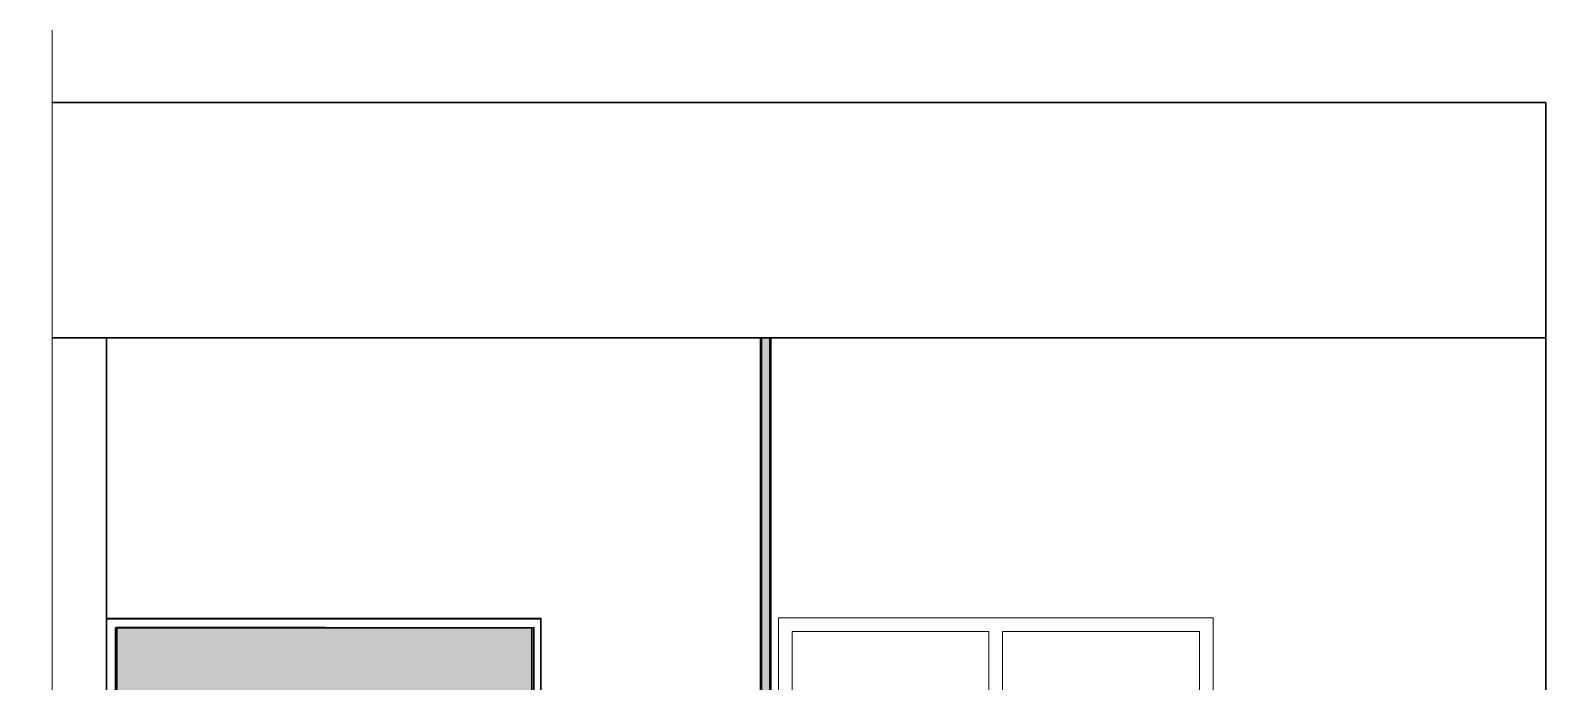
# Model space of a CAD drawing. Header units: millimetres. Extents: x 35877 to 3066687, y -650199 to -40525.
# Drawn here: x 147336.9 to 147504.3, y -179717.3 to -179645.4 of the extents above; entities that cross this region are included whole.
import ezdxf

# ---------------------------------------------------------------- set-up
doc = ezdxf.new("R2010")
doc.units = ezdxf.units.MM
doc.header["$MEASUREMENT"] = 0
doc.linetypes.add('DASHED', pattern=[0.75, 0.5, -0.25])
for name, color, linetype, lineweight in [('A8_FURNITURE', 32, 'Continuous', 30), ('dim05', 1, 'Continuous', 13), ('el', 7, 'Continuous', 20), ('ELEVATION', 250, 'Continuous', 9), ('Elevation 4.5', 206, 'Continuous', 5), ('FURNITURE', 32, 'Continuous', 9), ('furniture dimensions', 1, 'DASHED', 0), ('NAME PLATE', 7, 'Continuous', 25), ('wall', 7, 'Continuous', 30)]:
    doc.layers.add(name, color=color, linetype=linetype, lineweight=lineweight)

msp = doc.modelspace()

# ---------------------------------------------------------------- hatches: boundary and pattern name
at = {"layer": 'dim05', "lineweight": 0, "true_color": 0xa47149, "transparency": 33554630}
h = msp.add_hatch(color=35, dxfattribs=at)
h.dxf.hatch_style = 1
h.paths.add_polyline_path([(147392.325, -179711.4), (147346.333, -179711.4), (147346.341, -179803.359), (147392.333, -179803.359), (147392.332, -179788.461), (147386.333, -179788.461), (147386.333, -179791.359, -0.4142136), (147383.333, -179794.359), (147355.335, -179794.359, -0.4142136), (147352.335, -179791.359), (147352.335, -179722.365, -0.4142136), (147355.335, -179719.365), (147383.333, -179719.365, -0.4142136), (147386.333, -179722.365), (147386.333, -179749.261), (147392.328, -179749.261)])
at = {"layer": 'NAME PLATE', "lineweight": 0, "true_color": 0x000000, "transparency": 33554687}
h = msp.add_hatch(color=18, dxfattribs=at)
h.dxf.hatch_style = 1
h.set_gradient(color1=(153, 155, 55), color2=(229, 232, 120), name='INVCYLINDER')
h.paths.add_polyline_path([(147418.654, -179759.478), (147418.654, -179679.359), (147417.654, -179679.359), (147417.654, -179759.478, -1), (147400.436, -179759.478), (147400.436, -179745.836, 0.3909925), (147396.427, -179742.136), (147393.341, -179742.135), (147393.341, -179743.135), (147396.427, -179743.136, -0.3874546), (147399.436, -179745.879), (147399.436, -179759.478, 1)])

# ---------------------------------------------------------------- linework, layer by layer
at = {"layer": 'A8_FURNITURE', "linetype": 'ByBlock', "lineweight": 15, "transparency": 33554687}
for p, q in [((147359.541, -179710.383, -47.948), (147359.541, -179710.383, -47.948)), ((147361.539, -179710.385, -47.948), (147361.539, -179710.384, -47.948)), ((147363.554, -179710.385, -47.948), (147363.554, -179710.386, -47.947)), ((147371.545, -179710.392, -47.948), (147371.545, -179710.393, -47.947)), ((147373.545, -179710.394, -47.948), (147373.545, -179710.394, -47.947)), ((147375.545, -179710.396, -47.948), (147375.545, -179710.396, -47.947)), ((147377.545, -179710.397, -47.948), (147377.545, -179710.398, -47.947)), ((147379.548, -179710.4, -47.947), (147379.548, -179710.399, -47.948))]:
    msp.add_line(p, q, dxfattribs=at)
at = {"layer": 'A8_FURNITURE', "linetype": 'ByBlock', "lineweight": 53, "transparency": 33554687}
for points in [[(147418.654, -179679.359), (147418.654, -179759.478, -1), (147399.436, -179759.478), (147399.436, -179745.879, 0.3874546), (147396.427, -179743.136), (147393.327, -179743.135)], [(147417.654, -179679.359), (147417.654, -179759.478, -1), (147400.436, -179759.478), (147400.436, -179745.836, 0.3909925), (147396.427, -179742.136), (147393.328, -179742.135)]]:
    msp.add_lwpolyline(points, format="xyb", dxfattribs=at)
at = {"layer": 'A8_FURNITURE', "linetype": 'ByBlock', "transparency": 33554687}
for points in [[(147392.499, -179803.391), (147346.441, -179803.355), (147346.506, -179711.34)], [(147346.507, -179711.34), (147392.566, -179711.379), (147392.499, -179803.392)]]:
    msp.add_lwpolyline(points, dxfattribs=at)
at = {"layer": 'A8_FURNITURE', "linetype": 'ByBlock', "lineweight": 15, "transparency": 33554687}
msp.add_lwpolyline([(147381.548, -179710.401), (147381.548, -179710.4), (147357.541, -179710.382)], dxfattribs=at)
at = {"layer": 'el', "lineweight": 0, "transparency": 33554559}
for points in [[(147467.591, -179776.303), (147419.591, -179776.303), (147419.591, -179710.303), (147467.591, -179710.303)], [(147442.841, -179711.803), (147421.091, -179711.803), (147421.091, -179774.803), (147442.841, -179774.803)], [(147444.341, -179711.803), (147466.091, -179711.803), (147466.091, -179774.803), (147444.341, -179774.803)]]:
    msp.add_lwpolyline(points, close=True, dxfattribs=at)
at = {"layer": 'ELEVATION', "color": 18, "true_color": 0x000000, "transparency": 33554687}
msp.add_line((147345.341, -179833.359), (147345.341, -179682.359), dxfattribs=at)
at = {"layer": 'Elevation 4.5', "color": 18, "lineweight": 30, "true_color": 0x000000, "transparency": 33554687}
for p, q in [((147393.325, -179710.4), (147345.333, -179710.4)), ((147393.333, -179803.359), (147393.325, -179710.4))]:
    msp.add_line(p, q, dxfattribs=at)
msp.add_lwpolyline([(147393.325, -179710.4), (147345.333, -179710.4), (147345.341, -179803.359), (147393.333, -179803.359)], close=True, dxfattribs=at)
at = {"layer": 'FURNITURE', "color": 18, "lineweight": 30, "true_color": 0x000000, "transparency": 33554687}
msp.add_line((147339.347, -179653.359, 0.005), (147504.341, -179653.359, 0.005), dxfattribs=at)
at = {"layer": 'FURNITURE', "lineweight": 30, "transparency": 33554687}
msp.add_line((147339.347, -179679.359, 0.005), (147504.341, -179679.359, 0.005), dxfattribs=at)
at = {"layer": 'FURNITURE', "color": 18, "lineweight": 30, "true_color": 0x000000, "transparency": 33554687, "elevation": 0.005}
msp.add_lwpolyline([(147339.347, -179679.359), (147504.341, -179679.359), (147504.341, -179653.359), (147339.347, -179653.359)], dxfattribs=at)
at = {"layer": 'FURNITURE', "color": 18, "lineweight": 30, "true_color": 0x000000, "transparency": 33554687}
msp.add_lwpolyline([(147345.341, -179803.359), (147345.341, -179679.359), (147504.341, -179679.359), (147504.341, -179821.359), (147492.341, -179821.359), (147492.341, -179815.359), (147480.341, -179815.359), (147480.341, -179809.359), (147468.341, -179809.359), (147468.341, -179803.359)], close=True, dxfattribs=at)
at = {"layer": 'FURNITURE', "lineweight": 30, "transparency": 33554687}
msp.add_lwpolyline([(147392.333, -179803.359), (147392.325, -179711.4), (147346.333, -179711.4), (147346.341, -179803.359)], dxfattribs=at)
at = {"layer": 'furniture dimensions', "color": 251, "linetype": 'Continuous', "lineweight": 0, "true_color": 0x636466, "transparency": 33554687, "elevation": 0.005}
msp.add_lwpolyline([(147339.347, -179645.373), (147339.347, -179744.685), (147336.933, -179746.159), (147341.184, -179746.425), (147339.347, -179747.787), (147339.347, -179847.139)], dxfattribs=at)
at = {"layer": 'wall', "transparency": 33554687}
msp.add_lwpolyline([(147345.341, -179710.359), (147393.341, -179710.359), (147393.341, -179803.359), (147345.341, -179803.359)], close=True, dxfattribs=at)

doc.saveas('drawing.dxf')
